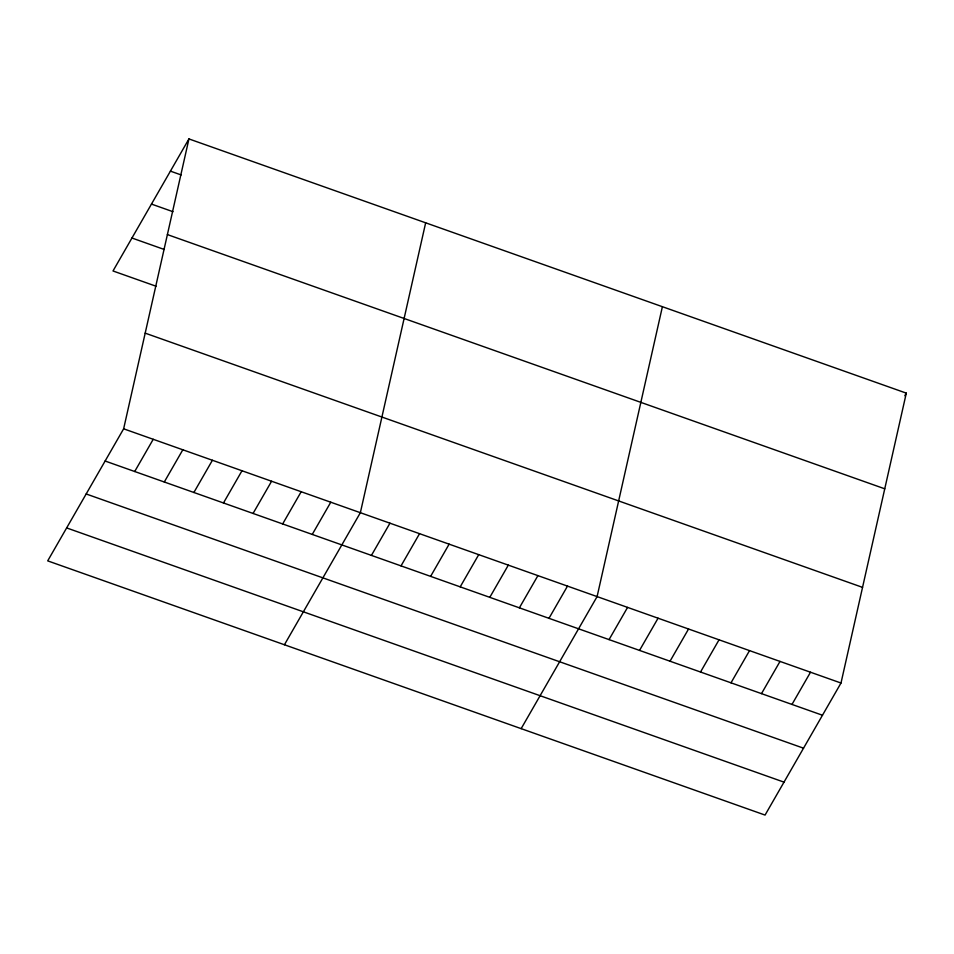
<?xml version="1.0" encoding="UTF-8"?>
<svg xmlns="http://www.w3.org/2000/svg" width="954" height="954" viewBox="0 0 954 954"><rect width="100%" height="100%" fill="white"/><g stroke="black" fill="none" stroke-linecap="round" stroke-linejoin="round"><path stroke-width="1.43" d="M123.638 428.811L188.94 138.926L906.3 393.131L840.999 683.028L765.06 815.074L47.7 560.869L123.638 428.811L840.999 683.028M425.663 222.807L360.362 512.703L284.423 644.749M662.398 306.699L597.097 596.596L521.158 728.641M188.94 138.926L113.001 270.972L156.051 286.224M134.705 471.514L153.224 439.293M164.291 481.997L182.822 449.787M193.889 492.479L212.408 460.269M223.474 502.973L241.994 470.751M253.06 513.455L271.592 481.245M282.658 523.949L301.178 491.727M312.244 534.431L330.776 502.209M371.428 555.407L389.959 523.186M401.026 565.889L419.545 533.68M430.612 576.371L449.131 544.162M460.198 586.865L478.729 554.644M489.796 597.347L508.315 565.138M519.381 607.829L537.913 575.62M548.979 618.323L567.499 586.102M609.057 639.609L627.577 607.4M639.538 650.413L658.069 618.204M670.03 661.217L688.549 629.008M700.522 672.021L719.042 639.812M731.002 682.825L749.534 650.616M904.821 395.719L906.3 393.131M761.495 693.63L780.014 661.42M791.987 704.434L810.506 672.224M170.42 171.136L181.177 174.952M151.471 204.084L172.996 211.705M167.391 234.589L884.752 488.806M131.95 238.023L164.231 249.471M145.187 333.149L862.547 587.366M105.107 461.02L822.467 715.238M86.17 493.969L803.53 748.186M66.649 527.92L784.009 782.137"/></g></svg>
